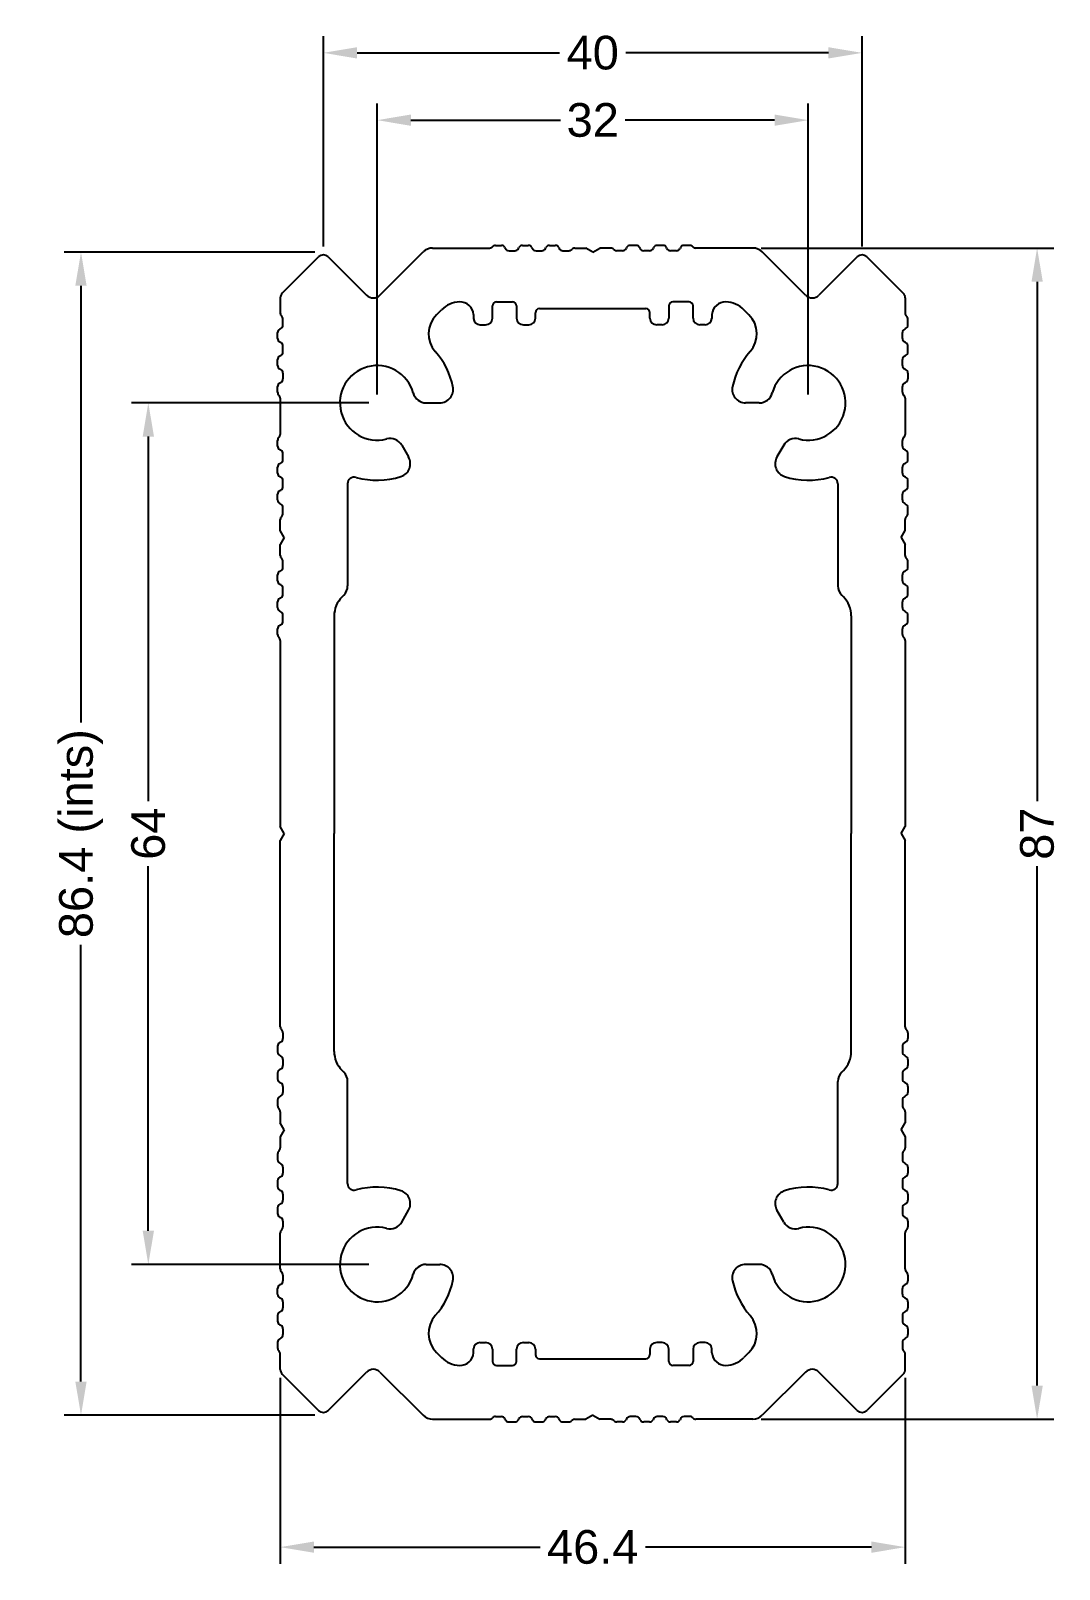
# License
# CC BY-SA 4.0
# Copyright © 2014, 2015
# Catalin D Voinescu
# Model space of a CAD drawing. Header units: millimetres. Extents: x -42 to 35, y -55 to 60.
import ezdxf

# ---------------------------------------------------------------- set-up
doc = ezdxf.new("R2010")
doc.units = ezdxf.units.MM
doc.layers.add('Dimensions', color=7, linetype='Continuous')
doc.styles.get("Standard").update_dxf_attribs({"font": 'arial.ttf'})
doc.dimstyles.new('ISO-25', dxfattribs={"dimtxt": 2.5, "dimasz": 2.5, "dimexe": 1.25, "dimexo": 0.625, "dimtad": 0, "dimtoh": 1, "dimdsep": 46, "dimtxsty": 'Standard', "dimcen": 2.5, "dimadec": 0, "dimazin": 0, "dimtfac": 1, "dimtmove": 0, "dimatfit": 3, "dimfxl": 1, "dimarcsym": 0})

# ---------------------------------------------------------------- blocks, each defined once
blk = doc.blocks.new('*D0')
at = {"layer": 'Defpoints', "color": 0}
for p in [(11.89, 43.5), (11.89, -43.5), (33, -43.5)]:
    blk.add_point(p, dxfattribs=at)
at = {"layer": 'Dimensions', "color": 0, "lineweight": -2}
for p, q in [((12.51, 43.5), (34.25, 43.5)), ((33, 41), (33, 2.41)), ((33, -41), (33, -2.41)), ((12.51, -43.5), (34.25, -43.5))]:
    blk.add_line(p, q, dxfattribs=at)
at = {"layer": 'Dimensions', "color": 0}
for points in [[(33.42, 41), (32.58, 41), (33, 43.5)], [(32.58, -41), (33.42, -41), (33, -43.5)]]:
    blk.add_solid(points, dxfattribs=at)
at = {"layer": 'Dimensions', "color": 0, "insert": (33, 0), "char_height": 2.5, "attachment_point": 5, "rotation": 90}
blk.add_mtext('87', dxfattribs=at)
blk = doc.blocks.new('*D1')
at = {"layer": 'Defpoints', "color": 0}
for p in [(-23.2, -39.79), (23.2, -39.79), (23.2, -53)]:
    blk.add_point(p, dxfattribs=at)
at = {"layer": 'Dimensions', "color": 0, "lineweight": -2}
for p, q in [((-23.2, -40.42), (-23.2, -54.25)), ((23.2, -40.42), (23.2, -54.25)), ((-20.7, -53), (-3.91, -53)), ((20.7, -53), (3.91, -53))]:
    blk.add_line(p, q, dxfattribs=at)
at = {"layer": 'Dimensions', "color": 0}
for points in [[(-20.7, -52.58), (-20.7, -53.42), (-23.2, -53)], [(20.7, -53.42), (20.7, -52.58), (23.2, -53)]]:
    blk.add_solid(points, dxfattribs=at)
at = {"layer": 'Dimensions', "color": 0, "insert": (0, -53), "char_height": 2.5, "attachment_point": 5}
blk.add_mtext('46.4', dxfattribs=at)
blk = doc.blocks.new('*D2')
at = {"layer": 'Defpoints', "color": 0}
for p in [(-16, 32), (-32.76, -32), (-16, -32)]:
    blk.add_point(p, dxfattribs=at)
at = {"layer": 'Dimensions', "color": 0, "lineweight": -2}
for p, q in [((-16.63, 32), (-34.25, 32)), ((-33, 29.5), (-33, 2.42)), ((-33, -29.5), (-33, -2.42)), ((-16.63, -32), (-34.25, -32))]:
    blk.add_line(p, q, dxfattribs=at)
at = {"layer": 'Dimensions', "color": 0}
for points in [[(-32.58, 29.5), (-33.42, 29.5), (-33, 32)], [(-33.42, -29.5), (-32.58, -29.5), (-33, -32)]]:
    blk.add_solid(points, dxfattribs=at)
at = {"layer": 'Dimensions', "color": 0, "insert": (-33, 0), "char_height": 2.5, "attachment_point": 5, "rotation": 90}
blk.add_mtext('64', dxfattribs=at)
blk = doc.blocks.new('*D3')
at = {"layer": 'Defpoints', "color": 0}
for p in [(16, 53.95), (-16, 32), (16, 32)]:
    blk.add_point(p, dxfattribs=at)
at = {"layer": 'Dimensions', "color": 0, "lineweight": -2}
for p, q in [((-16, 32.62), (-16, 54.25)), ((16, 32.62), (16, 54.25)), ((-13.5, 53), (-2.4, 53)), ((13.5, 53), (2.4, 53))]:
    blk.add_line(p, q, dxfattribs=at)
at = {"layer": 'Dimensions', "color": 0}
for points in [[(-13.5, 53.42), (-13.5, 52.58), (-16, 53)], [(13.5, 52.58), (13.5, 53.42), (16, 53)]]:
    blk.add_solid(points, dxfattribs=at)
at = {"layer": 'Dimensions', "color": 0, "insert": (0, 53), "char_height": 2.5, "attachment_point": 5}
blk.add_mtext('32', dxfattribs=at)
blk = doc.blocks.new('*D4')
at = {"layer": 'Defpoints', "color": 0}
for p in [(20, 56), (-20, 42.99), (20, 42.99)]:
    blk.add_point(p, dxfattribs=at)
at = {"layer": 'Dimensions', "color": 0, "lineweight": -2}
for p, q in [((-20, 43.62), (-20, 59.25)), ((20, 43.62), (20, 59.25)), ((-17.5, 58), (-2.46, 58)), ((17.5, 58), (2.46, 58))]:
    blk.add_line(p, q, dxfattribs=at)
at = {"layer": 'Dimensions', "color": 0}
for points in [[(-17.5, 58.42), (-17.5, 57.58), (-20, 58)], [(17.5, 57.58), (17.5, 58.42), (20, 58)]]:
    blk.add_solid(points, dxfattribs=at)
at = {"layer": 'Dimensions', "color": 0, "insert": (0, 58), "char_height": 2.5, "attachment_point": 5}
blk.add_mtext('40', dxfattribs=at)
blk = doc.blocks.new('*D5')
at = {"layer": 'Defpoints', "color": 0}
for p in [(-20, 43.2), (-38, -43.2), (-20, -43.2)]:
    blk.add_point(p, dxfattribs=at)
at = {"layer": 'Dimensions', "color": 0, "lineweight": -2}
for p, q in [((-20.63, 43.2), (-39.25, 43.2)), ((-38, 40.7), (-38, 8.25)), ((-38, -40.7), (-38, -8.25)), ((-20.63, -43.2), (-39.25, -43.2))]:
    blk.add_line(p, q, dxfattribs=at)
at = {"layer": 'Dimensions', "color": 0}
for points in [[(-37.58, 40.7), (-38.42, 40.7), (-38, 43.2)], [(-38.42, -40.7), (-37.58, -40.7), (-38, -43.2)]]:
    blk.add_solid(points, dxfattribs=at)
at = {"layer": 'Dimensions', "color": 0, "insert": (-38, 0), "char_height": 2.5, "attachment_point": 5, "rotation": 90}
blk.add_mtext('86.4 (ints)', dxfattribs=at)

msp = doc.modelspace()

# ---------------------------------------------------------------- linework, layer by layer
for p, q in [((-11.886, 43.5), (-7.66, 43.5)), ((-7.212, 43.7), (-6.783, 43.7)), ((-6.515, 43.534), (-6.481, 43.466)), ((-5.515, 43.466), (-5.481, 43.534)), ((-5.212, 43.7), (-4.783, 43.7)), ((-4.515, 43.534), (-4.481, 43.466)), ((-3.515, 43.466), (-3.481, 43.534)), ((-3.212, 43.7), (-2.783, 43.7)), ((-2.515, 43.534), (-2.481, 43.466)), ((-1.336, 43.5), (-0.52, 43.5)), ((0, 43.2), (-0.52, 43.5)), ((0, 43.2), (0.52, 43.5)), ((1.336, 43.5), (0.52, 43.5)), ((2.515, 43.534), (2.481, 43.466)), ((3.212, 43.7), (2.783, 43.7)), ((3.515, 43.466), (3.481, 43.534)), ((4.515, 43.534), (4.481, 43.466)), ((5.212, 43.7), (4.783, 43.7)), ((5.515, 43.466), (5.481, 43.534)), ((6.515, 43.534), (6.481, 43.466)), ((7.212, 43.7), (6.783, 43.7)), ((11.886, 43.5), (7.66, 43.5)), ((-23.054, 40.146), (-20.354, 42.846)), ((-19.646, 42.846), (-16.795, 39.995)), ((-15.805, 39.995), (-12.593, 43.207)), ((-6.212, 43.3), (-5.783, 43.3)), ((-4.212, 43.3), (-3.783, 43.3)), ((-2.212, 43.3), (-1.783, 43.3)), ((2.212, 43.3), (1.783, 43.3)), ((4.212, 43.3), (3.783, 43.3)), ((6.212, 43.3), (5.783, 43.3)), ((15.805, 39.995), (12.593, 43.207)), ((19.646, 42.846), (16.795, 39.995)), ((23.054, 40.146), (20.354, 42.846)), ((-23.2, 39.793), (-23.2, 38.662)), ((-11.602, 38.541), (-11.229, 38.914)), ((-7.45, 38.3), (-7.45, 39.2)), ((-7.15, 39.5), (-5.95, 39.5)), ((-5.65, 39.2), (-5.65, 38.3)), ((-3.95, 39), (3.95, 39)), ((5.65, 39.2), (5.65, 38.3)), ((7.15, 39.5), (5.95, 39.5)), ((7.45, 38.3), (7.45, 39.2)), ((11.602, 38.541), (11.229, 38.914)), ((23.2, 39.793), (23.2, 38.662)), ((-23, 37.785), (-23, 38.215)), ((-8.852, 38.566), (-8.852, 38.266)), ((-8.353, 37.8), (-7.95, 37.8)), ((-5.15, 37.8), (-4.75, 37.8)), ((-4.25, 38.3), (-4.25, 38.7)), ((4.25, 38.3), (4.25, 38.7)), ((5.15, 37.8), (4.75, 37.8)), ((8.353, 37.8), (7.95, 37.8)), ((8.852, 38.566), (8.852, 38.266)), ((23.4, 37.785), (23.4, 38.215)), ((-23.4, 36.785), (-23.4, 37.215)), ((-23.234, 37.483), (-23.166, 37.517)), ((23, 36.785), (23, 37.215)), ((23.166, 37.483), (23.234, 37.517)), ((-23.166, 36.483), (-23.234, 36.517)), ((-23.234, 35.483), (-23.166, 35.517)), ((-23, 35.785), (-23, 36.215)), ((23.234, 36.483), (23.166, 36.517)), ((23.166, 35.483), (23.234, 35.517)), ((23.4, 35.785), (23.4, 36.215)), ((-23.4, 34.785), (-23.4, 35.215)), ((-23.166, 34.483), (-23.234, 34.517)), ((23, 34.785), (23, 35.215)), ((23.234, 34.483), (23.166, 34.517)), ((-23.4, 32.785), (-23.4, 33.215)), ((-23.234, 33.483), (-23.166, 33.517)), ((-23, 34.215), (-23, 33.785)), ((23, 32.785), (23, 33.215)), ((23.166, 33.483), (23.234, 33.517)), ((23.4, 34.215), (23.4, 33.785)), ((-23.2, 32.338), (-23.2, 29.662)), ((-12.365, 32), (-11.356, 32)), ((12.365, 32), (11.356, 32)), ((23.2, 32.338), (23.2, 29.662)), ((-23.4, 28.785), (-23.4, 29.215)), ((-14.183, 28.852), (-13.678, 27.979)), ((14.183, 28.852), (13.678, 27.979)), ((23, 28.785), (23, 29.215)), ((-23.166, 28.483), (-23.234, 28.517)), ((-23.234, 27.483), (-23.166, 27.517)), ((-23, 27.785), (-23, 28.215)), ((23.234, 28.483), (23.166, 28.517)), ((23.166, 27.483), (23.234, 27.517)), ((23.4, 27.785), (23.4, 28.215)), ((-23.4, 26.785), (-23.4, 27.215)), ((-23.166, 26.483), (-23.234, 26.517)), ((23, 26.785), (23, 27.215)), ((23.234, 26.483), (23.166, 26.517)), ((-23.4, 24.785), (-23.4, 25.215)), ((-23.234, 25.483), (-23.166, 25.517)), ((-23, 25.785), (-23, 26.215)), ((-18.2, 25.986), (-18.2, 18.414)), ((18.2, 25.986), (18.2, 18.414)), ((23, 24.785), (23, 25.215)), ((23.166, 25.483), (23.234, 25.517)), ((23.4, 25.785), (23.4, 26.215)), ((-23.166, 24.483), (-23.234, 24.517)), ((-23, 23.785), (-23, 24.215)), ((23.234, 24.483), (23.166, 24.517)), ((23.4, 23.785), (23.4, 24.215)), ((-23.2, 22.52), (-23.2, 23.338)), ((23.2, 22.52), (23.2, 23.338)), ((-22.9, 22), (-23.2, 22.52)), ((-22.9, 22), (-23.2, 21.48)), ((22.9, 22), (23.2, 22.52)), ((22.9, 22), (23.2, 21.48)), ((-23.2, 20.664), (-23.2, 21.48)), ((23.2, 20.664), (23.2, 21.48)), ((-23.234, 19.485), (-23.166, 19.519)), ((-23, 19.788), (-23, 20.217)), ((23.166, 19.485), (23.234, 19.519)), ((23.4, 19.788), (23.4, 20.217)), ((-23.4, 18.788), (-23.4, 19.217)), ((-23.166, 18.485), (-23.234, 18.519)), ((23, 18.788), (23, 19.217)), ((23.234, 18.485), (23.166, 18.519)), ((-23.4, 16.788), (-23.4, 17.217)), ((-23.234, 17.485), (-23.166, 17.519)), ((-23, 17.788), (-23, 18.217)), ((-18.614, 17.586), (-18.493, 17.707)), ((18.614, 17.586), (18.493, 17.707)), ((23, 16.788), (23, 17.217)), ((23.166, 17.485), (23.234, 17.519)), ((23.4, 17.788), (23.4, 18.217)), ((-23.166, 16.485), (-23.234, 16.519)), ((-23, 15.788), (-23, 16.217)), ((-19.2, 16.172), (-19.2, 0)), ((19.2, 16.172), (19.2, 0)), ((23.234, 16.485), (23.166, 16.519)), ((23.4, 15.788), (23.4, 16.217)), ((-23.4, 14.788), (-23.4, 15.217)), ((-23.234, 15.485), (-23.166, 15.519)), ((23, 14.788), (23, 15.217)), ((23.166, 15.485), (23.234, 15.519)), ((-23.2, 14.34), (-23.2, 0.52)), ((23.2, 14.34), (23.2, 0.52)), ((-22.9, 0), (-23.2, 0.52)), ((-22.9, 0), (-23.2, -0.52)), ((-19.2, -16.172), (-19.2, 0)), ((19.2, -16.172), (19.2, 0)), ((22.9, 0), (23.2, 0.52)), ((22.9, 0), (23.2, -0.52)), ((-23.2, -14.34), (-23.2, -0.52)), ((23.2, -14.34), (23.2, -0.52)), ((-23, -14.788), (-23, -15.217)), ((23.4, -14.788), (23.4, -15.217)), ((-23.4, -15.788), (-23.4, -16.217)), ((-23.166, -15.485), (-23.234, -15.519)), ((23, -15.788), (23, -16.217)), ((23.234, -15.485), (23.166, -15.519)), ((-23.234, -16.485), (-23.166, -16.519)), ((-23, -16.788), (-23, -17.217)), ((23.166, -16.485), (23.234, -16.519)), ((23.4, -16.788), (23.4, -17.217)), ((-23.4, -17.788), (-23.4, -18.217)), ((-23.166, -17.485), (-23.234, -17.519)), ((-18.614, -17.586), (-18.493, -17.707)), ((18.614, -17.586), (18.493, -17.707)), ((23, -17.788), (23, -18.217)), ((23.234, -17.485), (23.166, -17.519)), ((-23.234, -18.485), (-23.166, -18.519)), ((-23, -18.788), (-23, -19.217)), ((-18.2, -25.986), (-18.2, -18.414)), ((18.2, -25.986), (18.2, -18.414)), ((23.166, -18.485), (23.234, -18.519)), ((23.4, -18.788), (23.4, -19.217)), ((-23.4, -19.788), (-23.4, -20.217)), ((-23.166, -19.485), (-23.234, -19.519)), ((23, -19.788), (23, -20.217)), ((23.234, -19.485), (23.166, -19.519)), ((-23.2, -20.664), (-23.2, -21.48)), ((-22.9, -22), (-23.2, -21.48)), ((22.9, -22), (23.2, -21.48)), ((23.2, -20.664), (23.2, -21.48)), ((-22.9, -22), (-23.2, -22.52)), ((-23.2, -22.52), (-23.2, -23.338)), ((22.9, -22), (23.2, -22.52)), ((23.2, -22.52), (23.2, -23.338)), ((-23.4, -23.785), (-23.4, -24.215)), ((23, -23.785), (23, -24.215)), ((-23.234, -24.483), (-23.166, -24.517)), ((-23, -24.785), (-23, -25.215)), ((23.166, -24.483), (23.234, -24.517)), ((23.4, -24.785), (23.4, -25.215)), ((-23.4, -25.785), (-23.4, -26.215)), ((-23.166, -25.483), (-23.234, -25.517)), ((23, -25.785), (23, -26.215)), ((23.234, -25.483), (23.166, -25.517)), ((-23.234, -26.483), (-23.166, -26.517)), ((-23, -26.785), (-23, -27.215)), ((23.166, -26.483), (23.234, -26.517)), ((23.4, -26.785), (23.4, -27.215)), ((-23.4, -27.785), (-23.4, -28.215)), ((-23.166, -27.483), (-23.234, -27.517)), ((-23.234, -28.483), (-23.166, -28.517)), ((-14.183, -28.852), (-13.678, -27.979)), ((14.183, -28.852), (13.678, -27.979)), ((23, -27.785), (23, -28.215)), ((23.234, -27.483), (23.166, -27.517)), ((23.166, -28.483), (23.234, -28.517)), ((-23.2, -32.338), (-23.2, -29.662)), ((-23, -28.785), (-23, -29.215)), ((23.2, -32.338), (23.2, -29.662)), ((23.4, -28.785), (23.4, -29.215)), ((-23, -32.785), (-23, -33.215)), ((-12.365, -32), (-11.356, -32)), ((12.365, -32), (11.356, -32)), ((23.4, -32.785), (23.4, -33.215)), ((-23.4, -34.215), (-23.4, -33.785)), ((-23.166, -33.483), (-23.234, -33.517)), ((23, -34.215), (23, -33.785)), ((23.234, -33.483), (23.166, -33.517)), ((-23.234, -34.483), (-23.166, -34.517)), ((-23, -34.785), (-23, -35.215)), ((23.166, -34.483), (23.234, -34.517)), ((23.4, -34.785), (23.4, -35.215)), ((-23.4, -35.785), (-23.4, -36.215)), ((-23.166, -35.483), (-23.234, -35.517)), ((-23.234, -36.483), (-23.166, -36.517)), ((23, -35.785), (23, -36.215)), ((23.234, -35.483), (23.166, -35.517)), ((23.166, -36.483), (23.234, -36.517)), ((-23.166, -37.483), (-23.234, -37.517)), ((-23, -36.785), (-23, -37.215)), ((23.234, -37.483), (23.166, -37.517)), ((23.4, -36.785), (23.4, -37.215)), ((-23.4, -37.785), (-23.4, -38.215)), ((-23.2, -39.793), (-23.2, -38.662)), ((-11.602, -38.541), (-11.229, -38.914)), ((-11.602, -38.541), (-11.229, -38.914)), ((-8.852, -38.566), (-8.852, -38.266)), ((-8.353, -37.8), (-7.95, -37.8)), ((-7.45, -38.3), (-7.45, -39.2)), ((-5.65, -39.2), (-5.65, -38.3)), ((-5.15, -37.8), (-4.75, -37.8)), ((-4.25, -38.3), (-4.25, -38.7)), ((4.25, -38.3), (4.25, -38.7)), ((5.15, -37.8), (4.75, -37.8)), ((5.65, -39.2), (5.65, -38.3)), ((7.45, -38.3), (7.45, -39.2)), ((8.353, -37.8), (7.95, -37.8)), ((8.852, -38.566), (8.852, -38.266)), ((11.602, -38.541), (11.229, -38.914)), ((23, -37.785), (23, -38.215)), ((23.2, -39.793), (23.2, -38.662)), ((-19.646, -42.846), (-16.795, -39.995)), ((-15.805, -39.995), (-12.593, -43.207)), ((-7.15, -39.5), (-5.95, -39.5)), ((-3.95, -39), (3.95, -39)), ((7.15, -39.5), (5.95, -39.5)), ((15.805, -39.995), (12.593, -43.207)), ((19.646, -42.846), (16.795, -39.995)), ((-23.054, -40.146), (-20.354, -42.846)), ((23.054, -40.146), (20.354, -42.846)), ((-7.212, -43.3), (-6.783, -43.3)), ((-5.212, -43.3), (-4.783, -43.3)), ((-3.212, -43.3), (-2.783, -43.3)), ((0, -43.2), (-0.52, -43.5)), ((0, -43.2), (0.52, -43.5)), ((3.212, -43.3), (2.783, -43.3)), ((5.212, -43.3), (4.783, -43.3)), ((7.212, -43.3), (6.783, -43.3)), ((-11.886, -43.5), (-7.66, -43.5)), ((-6.515, -43.466), (-6.481, -43.534)), ((-6.212, -43.7), (-5.783, -43.7)), ((-5.515, -43.534), (-5.481, -43.466)), ((-4.515, -43.466), (-4.481, -43.534)), ((-4.212, -43.7), (-3.783, -43.7)), ((-3.515, -43.534), (-3.481, -43.466)), ((-2.515, -43.466), (-2.481, -43.534)), ((-2.212, -43.7), (-1.783, -43.7)), ((-1.336, -43.5), (-0.52, -43.5)), ((1.336, -43.5), (0.52, -43.5)), ((2.212, -43.7), (1.783, -43.7)), ((2.515, -43.466), (2.481, -43.534)), ((3.515, -43.534), (3.481, -43.466)), ((4.212, -43.7), (3.783, -43.7)), ((4.515, -43.466), (4.481, -43.534)), ((5.515, -43.534), (5.481, -43.466)), ((6.212, -43.7), (5.783, -43.7)), ((6.515, -43.466), (6.481, -43.534)), ((11.886, -43.5), (7.66, -43.5))]:
    msp.add_line(p, q)
for centre, radius, start, end in [((-11.886, 42.5), 1, 90, 135), ((-7.66, 43.8), 0.3, 270, 318.18969), ((-7.212, 43.4), 0.3, 90, 138.18969), ((-6.783, 43.4), 0.3, 26.56505, 90), ((-6.212, 43.6), 0.3, 206.56505, 270), ((-5.783, 43.6), 0.3, 270, 333.43495), ((-5.212, 43.4), 0.3, 90, 153.43495), ((-4.783, 43.4), 0.3, 26.56505, 90), ((-4.212, 43.6), 0.3, 206.56505, 270), ((-3.783, 43.6), 0.3, 270, 333.43495), ((-3.212, 43.4), 0.3, 90, 153.43495), ((-2.783, 43.4), 0.3, 26.56505, 90), ((-2.212, 43.6), 0.3, 206.56505, 270), ((-1.336, 43.2), 0.3, 90, 138.18969), ((1.336, 43.2), 0.3, 41.81031, 90), ((2.212, 43.6), 0.3, 270, 333.43495), ((2.783, 43.4), 0.3, 90, 153.43495), ((3.212, 43.4), 0.3, 26.56505, 90), ((3.783, 43.6), 0.3, 206.56505, 270), ((4.212, 43.6), 0.3, 270, 333.43495), ((4.783, 43.4), 0.3, 90, 153.43495), ((5.212, 43.4), 0.3, 26.56505, 90), ((5.783, 43.6), 0.3, 206.56505, 270), ((6.212, 43.6), 0.3, 270, 333.43495), ((6.783, 43.4), 0.3, 90, 153.43495), ((7.212, 43.4), 0.3, 41.81031, 90), ((7.66, 43.8), 0.3, 221.81031, 270), ((11.886, 42.5), 1, 45, 90), ((-20, 42.493), 0.5, 45, 135), ((-1.783, 43.6), 0.3, 270, 318.18969), ((1.783, 43.6), 0.3, 221.81031, 270), ((20, 42.493), 0.5, 45, 135), ((-22.7, 39.793), 0.5, 135, 180), ((22.7, 39.793), 0.5, 0, 45), ((-16.3, 40.49), 0.7, 225, 315), ((-9.815, 37.5), 2, 92.02189, 135), ((-9.85, 38.499), 1, 3.84639, 92.02189), ((-7.15, 39.2), 0.3, 90, 180), ((-5.95, 39.2), 0.3, 0, 90), ((-3.95, 38.7), 0.3, 90, 180), ((3.95, 38.7), 0.3, 0, 90), ((5.95, 39.2), 0.3, 90, 180), ((7.15, 39.2), 0.3, 0, 90), ((9.85, 38.499), 1, 87.97811, 176.15361), ((9.815, 37.5), 2, 45, 87.97811), ((16.3, 40.49), 0.7, 225, 315), ((-22.9, 38.662), 0.3, 180, 228.18969), ((-23.3, 37.785), 0.3, 296.56505, 0), ((-23.3, 38.215), 0.3, 0, 48.18969), ((-10.188, 37.127), 2, 135, 221.41526), ((-8.353, 38.3), 0.5, 183.84639, 270), ((-7.95, 38.3), 0.5, 270, 0), ((-5.15, 38.3), 0.5, 180, 270), ((-4.75, 38.3), 0.5, 270, 0), ((4.75, 38.3), 0.5, 180, 270), ((5.15, 38.3), 0.5, 270, 0), ((7.95, 38.3), 0.5, 180, 270), ((8.353, 38.3), 0.5, 270, 356.15361), ((10.188, 37.127), 2, 318.58474, 45), ((23.5, 38.662), 0.3, 180, 228.18969), ((23.1, 37.785), 0.3, 296.56505, 0), ((23.1, 38.215), 0.3, 0, 48.18969), ((-23.1, 37.215), 0.3, 116.56505, 180), ((-23.1, 36.785), 0.3, 180, 243.43495), ((23.3, 37.215), 0.3, 116.56505, 180), ((23.3, 36.785), 0.3, 180, 243.43495), ((-23.1, 35.215), 0.3, 116.56505, 180), ((-23.3, 36.215), 0.3, 0, 63.43495), ((-23.3, 35.785), 0.3, 296.56505, 0), ((-16, 32), 5.75, 12.1532, 41.41526), ((16, 32), 5.75, 138.58474, 167.8468), ((23.3, 35.215), 0.3, 116.56505, 180), ((23.1, 36.215), 0.3, 0, 63.43495), ((23.1, 35.785), 0.3, 296.56505, 0), ((-23.1, 34.785), 0.3, 180, 243.43495), ((-23.3, 34.215), 0.3, 0, 63.43495), ((-16, 32), 2.77, 15.38193, 284.61807), ((16, 32), 2.77, 255.38193, 164.61807), ((23.3, 34.785), 0.3, 180, 243.43495), ((23.1, 34.215), 0.3, 0, 63.43495), ((-23.1, 33.215), 0.3, 116.56505, 180), ((-23.3, 33.785), 0.3, 296.56505, 0), ((-11.356, 33), 1, 270, 12.1532), ((11.356, 33), 1, 167.8468, 270), ((23.3, 33.215), 0.3, 116.56505, 180), ((23.1, 33.785), 0.3, 296.56505, 0), ((-23.1, 32.785), 0.3, 180, 228.18969), ((-23.5, 32.338), 0.3, 0, 48.18969), ((-12.365, 33), 1, 195.38193, 270), ((12.365, 33), 1, 270, 344.61807), ((23.3, 32.785), 0.3, 180, 228.18969), ((22.9, 32.338), 0.3, 0, 48.18969), ((-23.1, 29.215), 0.3, 131.81031, 180), ((-23.1, 28.785), 0.3, 180, 243.43495), ((-23.5, 29.662), 0.3, 311.81031, 0), ((-15.049, 28.352), 1, 30, 104.61807), ((15.049, 28.352), 1, 75.38193, 150), ((23.3, 29.215), 0.3, 131.81031, 180), ((23.3, 28.785), 0.3, 180, 243.43495), ((22.9, 29.662), 0.3, 311.81031, 0), ((-23.1, 27.215), 0.3, 116.56505, 180), ((-23.3, 28.215), 0.3, 0, 63.43495), ((-23.3, 27.785), 0.3, 296.56505, 0), ((-14.544, 27.479), 1, 287.8468, 30), ((14.544, 27.479), 1, 150, 252.1532), ((23.3, 27.215), 0.3, 116.56505, 180), ((23.1, 28.215), 0.3, 0, 63.43495), ((23.1, 27.785), 0.3, 296.56505, 0), ((-23.1, 26.785), 0.3, 180, 243.43495), ((-23.3, 26.215), 0.3, 0, 63.43495), ((-17.7, 25.986), 0.5, 74.21669, 180), ((-16, 32), 5.75, 254.21669, 287.8468), ((16, 32), 5.75, 252.1532, 285.78331), ((17.7, 25.986), 0.5, 0, 105.78331), ((23.3, 26.785), 0.3, 180, 243.43495), ((23.1, 26.215), 0.3, 0, 63.43495), ((-23.1, 25.215), 0.3, 116.56505, 180), ((-23.3, 25.785), 0.3, 296.56505, 0), ((23.3, 25.215), 0.3, 116.56505, 180), ((23.1, 25.785), 0.3, 296.56505, 0), ((-23.1, 24.785), 0.3, 180, 243.43495), ((-23.3, 24.215), 0.3, 0, 63.43495), ((23.3, 24.785), 0.3, 180, 243.43495), ((23.1, 24.215), 0.3, 0, 63.43495), ((-22.9, 23.338), 0.3, 131.81031, 180), ((-23.3, 23.785), 0.3, 311.81031, 0), ((23.5, 23.338), 0.3, 131.81031, 180), ((23.1, 23.785), 0.3, 311.81031, 360), ((-22.9, 20.664), 0.3, 180, 228.18969), ((23.5, 20.664), 0.3, 180, 228.18969), ((-23.1, 19.217), 0.3, 116.56505, 180), ((-23.3, 19.788), 0.3, 296.56505, 0), ((-23.3, 20.217), 0.3, 0, 48.18969), ((23.3, 19.217), 0.3, 116.56505, 180), ((23.1, 19.788), 0.3, 296.56505, 0), ((23.1, 20.217), 0.3, 0, 48.18969), ((-23.1, 18.788), 0.3, 180, 243.43495), ((-23.3, 18.217), 0.3, 0, 63.43495), ((-19.2, 18.414), 1, 315, 0), ((19.2, 18.414), 1, 180, 225), ((23.3, 18.788), 0.3, 180, 243.43495), ((23.1, 18.217), 0.3, 0, 63.43495), ((-23.1, 17.217), 0.3, 116.56505, 180), ((-23.3, 17.788), 0.3, 296.56505, 0), ((-17.2, 16.172), 2, 135, 180), ((17.2, 16.172), 2, 0, 45), ((23.3, 17.217), 0.3, 116.56505, 180), ((23.1, 17.788), 0.3, 296.56505, 0), ((-23.1, 16.788), 0.3, 180, 243.43495), ((-23.3, 16.217), 0.3, 0, 63.43495), ((23.3, 16.788), 0.3, 180, 243.43495), ((23.1, 16.217), 0.3, 0, 63.43495), ((-23.1, 15.217), 0.3, 116.56505, 180), ((-23.3, 15.788), 0.3, 296.56505, 0), ((23.3, 15.217), 0.3, 116.56505, 180), ((23.1, 15.788), 0.3, 296.56505, 0), ((-23.1, 14.788), 0.3, 180, 228.18969), ((-23.5, 14.34), 0.3, 0, 48.18969), ((23.3, 14.788), 0.3, 180, 228.18969), ((22.9, 14.34), 0.3, 0, 48.18969), ((-22.9, -14.34), 0.3, 180, 228.18969), ((-23.3, -14.788), 0.3, 0, 48.18969), ((23.5, -14.34), 0.3, 180, 228.18969), ((23.1, -14.788), 0.3, 0, 48.18969), ((-23.1, -15.788), 0.3, 116.56505, 180), ((-23.3, -15.217), 0.3, 296.56505, 0), ((23.3, -15.788), 0.3, 116.56505, 180), ((23.1, -15.217), 0.3, 296.56505, 0), ((-23.1, -16.217), 0.3, 180, 243.43495), ((-23.3, -16.788), 0.3, 0, 63.43495), ((-17.2, -16.172), 2, 180, 225), ((17.2, -16.172), 2, 315, 0), ((23.3, -16.217), 0.3, 180, 243.43495), ((23.1, -16.788), 0.3, 0, 63.43495), ((-23.1, -17.788), 0.3, 116.56505, 180), ((-23.1, -18.217), 0.3, 180, 243.43495), ((-23.3, -17.217), 0.3, 296.56505, 0), ((-19.2, -18.414), 1, 0, 45), ((19.2, -18.414), 1, 135, 180), ((23.3, -17.788), 0.3, 116.56505, 180), ((23.3, -18.217), 0.3, 180, 243.43495), ((23.1, -17.217), 0.3, 296.56505, 0), ((-23.3, -18.788), 0.3, 0, 63.43495), ((-23.3, -19.217), 0.3, 296.56505, 0), ((23.1, -18.788), 0.3, 0, 63.43495), ((23.1, -19.217), 0.3, 296.56505, 0), ((-23.1, -19.788), 0.3, 116.56505, 180), ((-23.1, -20.217), 0.3, 180, 228.18969), ((-23.5, -20.664), 0.3, 0, 48.18969), ((23.3, -19.788), 0.3, 116.56505, 180), ((23.3, -20.217), 0.3, 180, 228.18969), ((22.9, -20.664), 0.3, 0, 48.18969), ((-23.1, -23.785), 0.3, 131.81031, 180), ((-23.5, -23.338), 0.3, 311.81031, 360), ((23.3, -23.785), 0.3, 131.81031, 180), ((22.9, -23.338), 0.3, 311.81031, 0), ((-23.1, -24.215), 0.3, 180, 243.43495), ((-23.3, -24.785), 0.3, 0, 63.43495), ((23.3, -24.215), 0.3, 180, 243.43495), ((23.1, -24.785), 0.3, 0, 63.43495), ((-23.1, -25.785), 0.3, 116.56505, 180), ((-23.1, -26.215), 0.3, 180, 243.43495), ((-23.3, -25.215), 0.3, 296.56505, 0), ((-17.7, -25.986), 0.5, 180, 285.78331), ((-16, -32), 5.75, 72.1532, 105.78331), ((16, -32), 5.75, 74.21669, 107.8468), ((17.7, -25.986), 0.5, 254.21669, 0), ((23.3, -25.785), 0.3, 116.56505, 180), ((23.3, -26.215), 0.3, 180, 243.43495), ((23.1, -25.215), 0.3, 296.56505, 0), ((-23.3, -26.785), 0.3, 0, 63.43495), ((-23.3, -27.215), 0.3, 296.56505, 0), ((-14.544, -27.479), 1, 330, 72.1532), ((14.544, -27.479), 1, 107.8468, 210), ((23.1, -26.785), 0.3, 0, 63.43495), ((23.1, -27.215), 0.3, 296.56505, 0), ((-23.1, -27.785), 0.3, 116.56505, 180), ((-23.1, -28.215), 0.3, 180, 243.43495), ((-23.3, -28.785), 0.3, 0, 63.43495), ((23.3, -27.785), 0.3, 116.56505, 180), ((23.3, -28.215), 0.3, 180, 243.43495), ((23.1, -28.785), 0.3, 0, 63.43495), ((-22.9, -29.662), 0.3, 131.81031, 180), ((-23.3, -29.215), 0.3, 311.81031, 0), ((-16, -32), 2.77, 75.38193, 344.61807), ((-15.049, -28.352), 1, 255.38193, 330), ((16, -32), 2.77, 195.38193, 104.61807), ((15.049, -28.352), 1, 210, 284.61807), ((23.5, -29.662), 0.3, 131.81031, 180), ((23.1, -29.215), 0.3, 311.81031, 0), ((-22.9, -32.338), 0.3, 180, 228.18969), ((-23.3, -32.785), 0.3, 0, 48.18969), ((-12.365, -33), 1, 90, 164.61807), ((-11.356, -33), 1, 347.8468, 90), ((11.356, -33), 1, 90, 192.1532), ((12.365, -33), 1, 15.38193, 90), ((23.5, -32.338), 0.3, 180, 228.18969), ((23.1, -32.785), 0.3, 0, 48.18969), ((-23.1, -33.785), 0.3, 116.56505, 180), ((-23.1, -34.215), 0.3, 180, 243.43495), ((-23.3, -33.215), 0.3, 296.56505, 0), ((-16, -32), 5.75, 318.58474, 347.8468), ((16, -32), 5.75, 192.1532, 221.41526), ((23.3, -33.785), 0.3, 116.56505, 180), ((23.3, -34.215), 0.3, 180, 243.43495), ((23.1, -33.215), 0.3, 296.56505, 0), ((-23.3, -34.785), 0.3, 0, 63.43495), ((-23.3, -35.215), 0.3, 296.56505, 0), ((23.1, -34.785), 0.3, 0, 63.43495), ((23.1, -35.215), 0.3, 296.56505, 0), ((-23.1, -35.785), 0.3, 116.56505, 180), ((-23.1, -36.215), 0.3, 180, 243.43495), ((-23.3, -36.785), 0.3, 0, 63.43495), ((-10.188, -37.127), 2, 138.58474, 225), ((10.188, -37.127), 2, 315, 41.41526), ((23.3, -35.785), 0.3, 116.56505, 180), ((23.3, -36.215), 0.3, 180, 243.43495), ((23.1, -36.785), 0.3, 0, 63.43495), ((-23.1, -37.785), 0.3, 116.56505, 180), ((-23.3, -37.215), 0.3, 296.56505, 0), ((23.3, -37.785), 0.3, 116.56505, 180), ((23.1, -37.215), 0.3, 296.56505, 0), ((-23.1, -38.215), 0.3, 180, 228.18969), ((-23.5, -38.662), 0.3, 0, 48.18969), ((-9.85, -38.499), 1, 267.97811, 356.15361), ((-8.353, -38.3), 0.5, 90, 176.15361), ((-7.95, -38.3), 0.5, 0, 90), ((-5.15, -38.3), 0.5, 90, 180), ((-4.75, -38.3), 0.5, 0, 90), ((-3.95, -38.7), 0.3, 180, 270), ((3.95, -38.7), 0.3, 270, 0), ((4.75, -38.3), 0.5, 90, 180), ((5.15, -38.3), 0.5, 0, 90), ((7.95, -38.3), 0.5, 90, 180), ((8.353, -38.3), 0.5, 3.84639, 90), ((9.85, -38.499), 1, 183.84639, 272.02189), ((23.3, -38.215), 0.3, 180, 228.18969), ((22.9, -38.662), 0.3, 0, 48.18969), ((-22.7, -39.793), 0.5, 180, 225), ((-16.3, -40.49), 0.7, 45, 135), ((-9.815, -37.5), 2, 225, 267.97811), ((-7.15, -39.2), 0.3, 180, 270), ((-5.95, -39.2), 0.3, 270, 0), ((5.95, -39.2), 0.3, 180, 270), ((7.15, -39.2), 0.3, 270, 0), ((9.815, -37.5), 2, 272.02189, 315), ((16.3, -40.49), 0.7, 45, 135), ((22.7, -39.793), 0.5, 315, 0), ((-20, -42.493), 0.5, 225, 315), ((-11.886, -42.5), 1, 225, 270), ((-7.66, -43.2), 0.3, 270, 318.18969), ((-7.212, -43.6), 0.3, 90, 138.18969), ((-6.783, -43.6), 0.3, 26.56505, 90), ((-5.212, -43.6), 0.3, 90, 153.43495), ((-4.783, -43.6), 0.3, 26.56505, 90), ((-3.212, -43.6), 0.3, 90, 153.43495), ((-2.783, -43.6), 0.3, 26.56505, 90), ((2.783, -43.6), 0.3, 90, 153.43495), ((3.212, -43.6), 0.3, 26.56505, 90), ((4.783, -43.6), 0.3, 90, 153.43495), ((5.212, -43.6), 0.3, 26.56505, 90), ((6.783, -43.6), 0.3, 90, 153.43495), ((7.212, -43.6), 0.3, 41.81031, 90), ((7.66, -43.2), 0.3, 221.81031, 270), ((11.886, -42.5), 1, 270, 315), ((20, -42.493), 0.5, 225, 315), ((-6.212, -43.4), 0.3, 206.56505, 270), ((-5.783, -43.4), 0.3, 270, 333.43495), ((-4.212, -43.4), 0.3, 206.56505, 270), ((-3.783, -43.4), 0.3, 270, 333.43495), ((-2.212, -43.4), 0.3, 206.56505, 270), ((-1.783, -43.4), 0.3, 270, 318.18969), ((-1.336, -43.8), 0.3, 90, 138.18969), ((1.336, -43.8), 0.3, 41.81031, 90), ((1.783, -43.4), 0.3, 221.81031, 270), ((2.212, -43.4), 0.3, 270, 333.43495), ((3.783, -43.4), 0.3, 206.56505, 270), ((4.212, -43.4), 0.3, 270, 333.43495), ((5.783, -43.4), 0.3, 206.56505, 270), ((6.212, -43.4), 0.3, 270, 333.43495)]:
    msp.add_arc(centre, radius, start, end)

# ---------------------------------------------------------------- dimensions: what is measured, and where the dimension line sits
at = {"layer": 'Dimensions'}
for base, p1, p2, picture, middle in [((20, 58), (-20, 42.993), (20, 42.993), '*D4', (0, 58)), ((16, 53), (-16, 32), (16, 32), '*D3', (0, 53)), ((23.2, -53), (-23.2, -39.793), (23.2, -39.793), '*D1', (0, -53))]:
    dim = msp.add_linear_dim(base=base, p1=p1, p2=p2, dimstyle='ISO-25', dxfattribs=at)
    dim.commit()
    dim.dimension.update_dxf_attribs({"geometry": picture, "text_midpoint": middle, "dimtype": 160})
for base, p1, p2, picture, middle in [((33, -43.5), (11.886, 43.5), (11.886, -43.5), '*D0', (33, 0)), ((-33, -32), (-16, 32), (-16, -32), '*D2', (-33, 0))]:
    dim = msp.add_linear_dim(base=base, p1=p1, p2=p2, angle=90, dimstyle='ISO-25', dxfattribs=at)
    dim.commit()
    dim.dimension.update_dxf_attribs({"geometry": picture, "text_midpoint": middle, "dimtype": 160})
dim = msp.add_linear_dim(base=(-38, -43.2), p1=(-20, 43.2), p2=(-20, -43.2), angle=90, text='<> (ints)', dimstyle='ISO-25', dxfattribs=at)
dim.commit()
dim.dimension.update_dxf_attribs({"geometry": '*D5', "text_midpoint": (-38, 0), "dimtype": 160})

doc.saveas('drawing.dxf')
